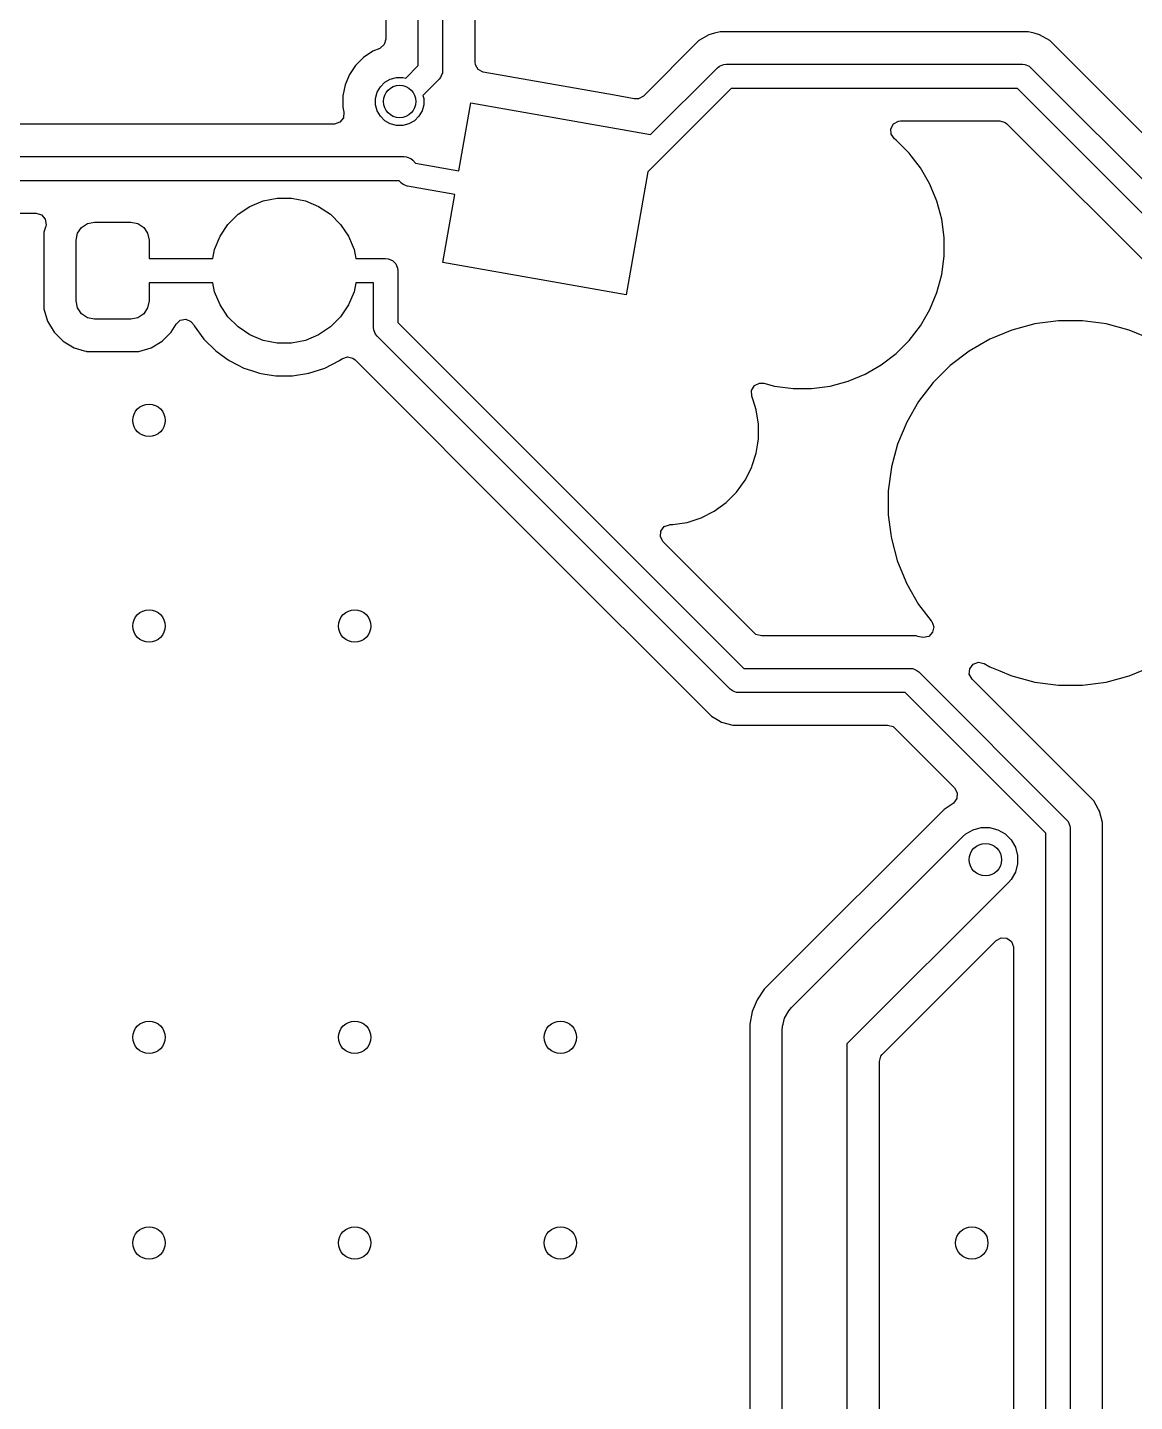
# Model space of a CAD drawing. Extents: x 2.6 to 14.2, y -9.4 to -3.8.
# Drawn here: x 4.824 to 5.362, y -7.108 to -6.439 of the extents above; entities that cross this region are included whole.
import ezdxf

# ---------------------------------------------------------------- set-up
doc = ezdxf.new("R2010")
doc.units = 0
doc.header["$MEASUREMENT"] = 0
doc.layers.add('BLACK', color=7, linetype='CONTINUOUS')

msp = doc.modelspace()

# ---------------------------------------------------------------- linework, layer by layer
at = {"layer": 'BLACK', "linetype": 'CONTINUOUS'}
for p, q in [((5.01414, -6.45805), (5.01414, -5.72109)), ((5.02595, -5.72109), (5.02595, -6.4605)), ((4.99837, -5.75867), (4.99837, -6.44514)), ((5.04172, -6.4564), (5.04172, -5.76942)), ((4.99837, -6.44514), (4.9976, -6.44778)), ((5.15048, -6.44589), (5.12355, -6.47282)), ((5.15542, -6.44303), (5.15048, -6.44589)), ((5.15048, -6.44589), (5.15048, -6.44589)), ((5.15813, -6.44231), (5.15542, -6.44303)), ((5.15542, -6.44303), (5.15542, -6.44303)), ((5.15542, -6.44303), (5.15542, -6.44303)), ((5.16093, -6.44156), (5.15813, -6.44231)), ((5.15813, -6.44231), (5.15813, -6.44231)), ((5.31069, -6.44156), (5.16093, -6.44156)), ((5.31144, -6.44176), (5.31069, -6.44156)), ((5.31349, -6.44231), (5.31144, -6.44176)), ((5.3162, -6.44303), (5.31349, -6.44231)), ((5.31349, -6.44231), (5.31349, -6.44231)), ((5.32114, -6.44589), (5.3162, -6.44303)), ((5.38998, -6.51472), (5.32114, -6.44589)), ((5.32114, -6.44589), (5.32114, -6.44589)), ((4.98748, -6.45406), (4.98364, -6.4579)), ((4.992, -6.45104), (4.98748, -6.45406)), ((4.98748, -6.45406), (4.98748, -6.45406)), ((4.99536, -6.44965), (4.992, -6.45104)), ((4.992, -6.45104), (4.992, -6.45104)), ((4.99552, -6.44958), (4.99536, -6.44965)), ((4.9976, -6.44778), (4.99552, -6.44958)), ((4.98364, -6.4579), (4.98062, -6.46242)), ((4.98364, -6.4579), (4.98364, -6.4579)), ((5.00804, -6.46415), (5.01414, -6.45805)), ((5.02595, -6.4605), (5.02584, -6.46165)), ((5.04187, -6.45763), (5.04172, -6.4564)), ((5.04329, -6.45999), (5.04187, -6.45763)), ((5.04575, -6.46121), (5.04329, -6.45999)), ((5.12709, -6.49157), (5.15961, -6.45905)), ((5.15961, -6.45905), (5.1605, -6.45832)), ((5.1605, -6.45832), (5.16216, -6.45763)), ((5.16216, -6.45763), (5.16263, -6.45744)), ((5.16263, -6.45744), (5.16378, -6.45732)), ((5.16378, -6.45732), (5.30783, -6.45732)), ((5.30783, -6.45732), (5.30899, -6.45744)), ((5.30899, -6.45744), (5.30946, -6.45763)), ((5.30946, -6.45763), (5.31112, -6.45832)), ((5.31112, -6.45832), (5.31201, -6.45905)), ((5.31201, -6.45905), (5.41602, -6.56307)), ((4.97854, -6.46744), (4.97748, -6.47276)), ((4.98062, -6.46242), (4.97854, -6.46744)), ((4.97854, -6.46744), (4.97854, -6.46744)), ((4.98062, -6.46242), (4.98062, -6.46242)), ((4.99569, -6.46829), (4.99787, -6.46611)), ((4.99787, -6.46611), (5.00054, -6.46457)), ((5.00054, -6.46457), (5.00352, -6.46377)), ((5.00352, -6.46377), (5.0066, -6.46377)), ((5.0066, -6.46377), (5.00804, -6.46415)), ((5.02422, -6.46468), (5.01639, -6.47251)), ((5.02495, -6.46378), (5.02422, -6.46468)), ((5.02564, -6.46212), (5.02495, -6.46378)), ((5.02584, -6.46165), (5.02564, -6.46212)), ((5.10945, -6.47244), (5.04575, -6.46121)), ((4.97748, -6.47276), (4.97748, -6.4782)), ((4.99335, -6.47394), (4.99415, -6.47096)), ((4.99335, -6.47702), (4.99335, -6.47394)), ((4.99415, -6.47096), (4.99569, -6.46829)), ((5.01639, -6.47251), (5.01677, -6.47394)), ((5.01677, -6.47394), (5.01677, -6.47702)), ((5.11903, -6.47413), (5.10945, -6.47244)), ((5.11925, -6.47417), (5.11903, -6.47413)), ((5.12113, -6.47413), (5.11925, -6.47417)), ((5.12355, -6.47282), (5.12113, -6.47413)), ((5.16623, -6.46913), (5.12574, -6.50962)), ((5.30539, -6.46913), (5.16623, -6.46913)), ((5.4094, -6.57315), (5.30539, -6.46913)), ((4.97748, -6.4782), (4.97798, -6.48067)), ((4.97798, -6.48067), (4.97773, -6.48341)), ((4.99415, -6.48), (4.99335, -6.47702)), ((4.99569, -6.48267), (4.99415, -6.48)), ((5.01597, -6.48), (5.01443, -6.48267)), ((5.01677, -6.47702), (5.01597, -6.48)), ((5.03388, -6.50911), (5.0397, -6.47616)), ((5.0397, -6.47616), (5.12709, -6.49157)), ((4.97319, -6.4865), (4.519, -6.4865)), ((4.97345, -6.4865), (4.97319, -6.4865)), ((4.97604, -6.48558), (4.97345, -6.4865)), ((4.97773, -6.48341), (4.97604, -6.48558)), ((4.99787, -6.48485), (4.99569, -6.48267)), ((5.00054, -6.48639), (4.99787, -6.48485)), ((5.00352, -6.48719), (5.00054, -6.48639)), ((5.0066, -6.48719), (5.00352, -6.48719)), ((5.00958, -6.48639), (5.0066, -6.48719)), ((5.01225, -6.48485), (5.00958, -6.48639)), ((5.01443, -6.48267), (5.01225, -6.48485)), ((5.24387, -6.48869), (5.24522, -6.48629)), ((5.24522, -6.48629), (5.24765, -6.485)), ((5.24765, -6.485), (5.24863, -6.4849)), ((5.24863, -6.4849), (5.29684, -6.4849)), ((5.29684, -6.4849), (5.29947, -6.48568)), ((5.29947, -6.48568), (5.30029, -6.48633)), ((5.30029, -6.48633), (5.40027, -6.58632)), ((5.24403, -6.49143), (5.24387, -6.48869)), ((5.24566, -6.49366), (5.24403, -6.49143)), ((5.24639, -6.49422), (5.24566, -6.49366)), ((5.25278, -6.50061), (5.24639, -6.49422)), ((5.24639, -6.49422), (5.24639, -6.49422)), ((5.25376, -6.50189), (5.25278, -6.50061)), ((5.25278, -6.50061), (5.25278, -6.50061)), ((5.25278, -6.50061), (5.25278, -6.50061)), ((4.52185, -6.50227), (5.00726, -6.50227)), ((5.00726, -6.50227), (5.00841, -6.50239)), ((5.00841, -6.50239), (5.00865, -6.50248)), ((5.00865, -6.50248), (5.01054, -6.50327)), ((5.01054, -6.50327), (5.01144, -6.504)), ((5.01144, -6.504), (5.01284, -6.50541)), ((5.01284, -6.50541), (5.03388, -6.50911)), ((5.25828, -6.50778), (5.25376, -6.50189)), ((5.2628, -6.5156), (5.25828, -6.50778)), ((5.25828, -6.50778), (5.25828, -6.50778)), ((5.25828, -6.50778), (5.25828, -6.50778)), ((5.00481, -6.51408), (4.5243, -6.51408)), ((5.0058, -6.51507), (5.00481, -6.51408)), ((5.12574, -6.50962), (5.1152, -6.56942)), ((5.00587, -6.51513), (5.0058, -6.51507)), ((5.0059, -6.51516), (5.00587, -6.51513)), ((5.00598, -6.51521), (5.0059, -6.51516)), ((5.0067, -6.51581), (5.00598, -6.51521)), ((5.0073, -6.51605), (5.0067, -6.51581)), ((5.00784, -6.5164), (5.0073, -6.51605)), ((5.00874, -6.51665), (5.00784, -6.5164)), ((5.00883, -6.51669), (5.00874, -6.51665)), ((5.00887, -6.51669), (5.00883, -6.51669)), ((5.00896, -6.51671), (5.00887, -6.51669)), ((5.03183, -6.52075), (5.00896, -6.51671)), ((5.02602, -6.5537), (5.03183, -6.52075)), ((5.26349, -6.51728), (5.2628, -6.5156)), ((5.2628, -6.5156), (5.2628, -6.5156)), ((5.2628, -6.5156), (5.2628, -6.5156)), ((5.26626, -6.52395), (5.26349, -6.51728)), ((4.9265, -6.53032), (4.93228, -6.52646)), ((4.93228, -6.52646), (4.93869, -6.5238)), ((4.93869, -6.5238), (4.94551, -6.52245)), ((4.94551, -6.52245), (4.95245, -6.52245)), ((4.95245, -6.52245), (4.95927, -6.5238)), ((4.95927, -6.5238), (4.96568, -6.52646)), ((4.96568, -6.52646), (4.97146, -6.53032)), ((5.26859, -6.53268), (5.26626, -6.52395)), ((4.77279, -6.52985), (4.82832, -6.52985)), ((4.82832, -6.52985), (4.83095, -6.53063)), ((4.83095, -6.53063), (4.83276, -6.5327)), ((4.83276, -6.5327), (4.83315, -6.53543)), ((4.85327, -6.53476), (4.85666, -6.53409)), ((4.85666, -6.53409), (4.87437, -6.53409)), ((4.87437, -6.53409), (4.87776, -6.53476)), ((4.92159, -6.53523), (4.9265, -6.53032)), ((4.97146, -6.53032), (4.97637, -6.53523)), ((5.26977, -6.54163), (5.26859, -6.53268)), ((4.83214, -6.53906), (4.83203, -6.54046)), ((4.83203, -6.54046), (4.83203, -6.57496)), ((4.833, -6.53609), (4.83214, -6.53906)), ((4.83214, -6.53906), (4.83214, -6.53906)), ((4.83315, -6.53543), (4.833, -6.53609)), ((4.8478, -6.54294), (4.84847, -6.53955)), ((4.84847, -6.53955), (4.85039, -6.53668)), ((4.85039, -6.53668), (4.85327, -6.53476)), ((4.87776, -6.53476), (4.88064, -6.53668)), ((4.88064, -6.53668), (4.88256, -6.53955)), ((4.88256, -6.53955), (4.88323, -6.54294)), ((4.91507, -6.54742), (4.91773, -6.54101)), ((4.91773, -6.54101), (4.92159, -6.53523)), ((4.97637, -6.53523), (4.98023, -6.54101)), ((4.98023, -6.54101), (4.98289, -6.54742)), ((4.8478, -6.57247), (4.8478, -6.54294)), ((4.88323, -6.54294), (4.88323, -6.5518)), ((4.9142, -6.5518), (4.91507, -6.54742)), ((4.98289, -6.54742), (4.98376, -6.5518)), ((5.26977, -6.55067), (5.26977, -6.54163)), ((4.88323, -6.5518), (4.9142, -6.5518)), ((4.98376, -6.5518), (4.99826, -6.5518)), ((4.99826, -6.5518), (4.99941, -6.55192)), ((4.99941, -6.55192), (5.00154, -6.5528)), ((5.00154, -6.5528), (5.00317, -6.55443)), ((5.00317, -6.55443), (5.00405, -6.55656)), ((5.1152, -6.56942), (5.02602, -6.5537)), ((5.26859, -6.55962), (5.26977, -6.55067)), ((5.00405, -6.55656), (5.00417, -6.55771)), ((5.00417, -6.55771), (5.00417, -6.5829)), ((5.26626, -6.56835), (5.26859, -6.55962)), ((4.90784, -6.56361), (4.88323, -6.56361)), ((4.88323, -6.56361), (4.88323, -6.57247)), ((4.9142, -6.56361), (4.90784, -6.56361)), ((4.91507, -6.56799), (4.9142, -6.56361)), ((4.91773, -6.57441), (4.91507, -6.56799)), ((4.98289, -6.56799), (4.98023, -6.57441)), ((4.98376, -6.56361), (4.98289, -6.56799)), ((4.99235, -6.56361), (4.98376, -6.56361)), ((4.99235, -6.58535), (4.99235, -6.56361)), ((4.84847, -6.57586), (4.8478, -6.57247)), ((4.88323, -6.57247), (4.88256, -6.57586)), ((4.92159, -6.58019), (4.91773, -6.57441)), ((4.98023, -6.57441), (4.97637, -6.58019)), ((5.2628, -6.5767), (5.26626, -6.56835)), ((4.83203, -6.57496), (4.83203, -6.57496)), ((4.83203, -6.57496), (4.83214, -6.57636)), ((4.83214, -6.57636), (4.83388, -6.58233)), ((4.85039, -6.57874), (4.84847, -6.57586)), ((4.85327, -6.58066), (4.85039, -6.57874)), ((4.85666, -6.58133), (4.85327, -6.58066)), ((4.87437, -6.58133), (4.85666, -6.58133)), ((4.87776, -6.58066), (4.87437, -6.58133)), ((4.88064, -6.57874), (4.87776, -6.58066)), ((4.88256, -6.57586), (4.88064, -6.57874)), ((4.89835, -6.58182), (4.90106, -6.58133)), ((4.90106, -6.58133), (4.9036, -6.58238)), ((4.9265, -6.5851), (4.92159, -6.58019)), ((4.97637, -6.58019), (4.97146, -6.5851)), ((5.25828, -6.58452), (5.2628, -6.5767)), ((4.83388, -6.58233), (4.83388, -6.58233)), ((4.83388, -6.58233), (4.83704, -6.58769)), ((4.83704, -6.58769), (4.83704, -6.58769)), ((4.83704, -6.58769), (4.84144, -6.59209)), ((4.88959, -6.59209), (4.89399, -6.58769)), ((4.89399, -6.58769), (4.89634, -6.5837)), ((4.89634, -6.5837), (4.89835, -6.58182)), ((4.9036, -6.58238), (4.9049, -6.58397)), ((4.9049, -6.58397), (4.90519, -6.58454)), ((4.90519, -6.58454), (4.90993, -6.59106)), ((4.93228, -6.58896), (4.9265, -6.5851)), ((4.97146, -6.5851), (4.96568, -6.58896)), ((4.99247, -6.5865), (4.99235, -6.58535)), ((4.99269, -6.58704), (4.99247, -6.5865)), ((4.99335, -6.58863), (4.99269, -6.58704)), ((5.00417, -6.5829), (5.17238, -6.75112)), ((5.25278, -6.59169), (5.25828, -6.58452)), ((5.30267, -6.5866), (5.29194, -6.59104)), ((5.31389, -6.58359), (5.30267, -6.5866)), ((5.30267, -6.5866), (5.30267, -6.5866)), ((5.31497, -6.58345), (5.31389, -6.58359)), ((5.3254, -6.58207), (5.31497, -6.58345)), ((5.32541, -6.58207), (5.3254, -6.58207)), ((5.33702, -6.58207), (5.32541, -6.58207)), ((5.34617, -6.58328), (5.33702, -6.58207)), ((5.33702, -6.58207), (5.33702, -6.58207)), ((5.34854, -6.58359), (5.34617, -6.58328)), ((5.35975, -6.5866), (5.34854, -6.58359)), ((5.37048, -6.59104), (5.35975, -6.5866)), ((5.35975, -6.5866), (5.35975, -6.5866)), ((5.35975, -6.5866), (5.35975, -6.5866)), ((4.84144, -6.59209), (4.84144, -6.59209)), ((4.84144, -6.59209), (4.842, -6.59241)), ((4.842, -6.59241), (4.8468, -6.59525)), ((4.88423, -6.59525), (4.88959, -6.59209)), ((4.90993, -6.59106), (4.91563, -6.59676)), ((4.93869, -6.59162), (4.93228, -6.58896)), ((4.94551, -6.59297), (4.93869, -6.59162)), ((4.95245, -6.59297), (4.94551, -6.59297)), ((4.95927, -6.59162), (4.95245, -6.59297)), ((4.96568, -6.58896), (4.95927, -6.59162)), ((4.99408, -6.58952), (4.99335, -6.58863)), ((5.16576, -6.7612), (4.99408, -6.58952)), ((5.24639, -6.59807), (5.25278, -6.59169)), ((5.25278, -6.59169), (5.25278, -6.59169)), ((5.25278, -6.59169), (5.25278, -6.59169)), ((5.29194, -6.59104), (5.28188, -6.59685)), ((5.29194, -6.59104), (5.29194, -6.59104)), ((4.8468, -6.59525), (4.85175, -6.59669)), ((4.85175, -6.59669), (4.85259, -6.59694)), ((4.85259, -6.59694), (4.85277, -6.59699)), ((4.85277, -6.59699), (4.85417, -6.5971)), ((4.85417, -6.5971), (4.87686, -6.5971)), ((4.87686, -6.5971), (4.87826, -6.59699)), ((4.87826, -6.59699), (4.88423, -6.59525)), ((4.91563, -6.59676), (4.92057, -6.60035)), ((4.92057, -6.60035), (4.92215, -6.6015)), ((4.97582, -6.6015), (4.97704, -6.60061)), ((4.97704, -6.60061), (4.97964, -6.59968)), ((4.97964, -6.59968), (4.98231, -6.6003)), ((4.98231, -6.6003), (4.98337, -6.6011)), ((4.98337, -6.6011), (5.07019, -6.68793)), ((5.23923, -6.60357), (5.24639, -6.59808)), ((5.24639, -6.59808), (5.24639, -6.59807)), ((5.24639, -6.59807), (5.24639, -6.59807)), ((5.28188, -6.59685), (5.27267, -6.60392)), ((4.92215, -6.6015), (4.92622, -6.60357)), ((4.92622, -6.60357), (4.92933, -6.60516)), ((4.92933, -6.60516), (4.92933, -6.60516)), ((4.92933, -6.60516), (4.92933, -6.60516)), ((4.92933, -6.60516), (4.93301, -6.60636)), ((4.93301, -6.60636), (4.93699, -6.60765)), ((4.93699, -6.60765), (4.93946, -6.60804)), ((4.93946, -6.60804), (4.94495, -6.60891)), ((4.95301, -6.60891), (4.96097, -6.60765)), ((4.96097, -6.60765), (4.96863, -6.60516)), ((4.96863, -6.60516), (4.97582, -6.6015)), ((5.22306, -6.61155), (5.2314, -6.60809)), ((5.2314, -6.60809), (5.23923, -6.60357)), ((5.27267, -6.60392), (5.26446, -6.61213)), ((5.27267, -6.60392), (5.27267, -6.60392)), ((4.94495, -6.60891), (4.94495, -6.60891)), ((4.94495, -6.60891), (4.95301, -6.60891)), ((4.95301, -6.60891), (4.95301, -6.60891)), ((5.1762, -6.61597), (5.17762, -6.61361)), ((5.17762, -6.61361), (5.18009, -6.6124)), ((5.18009, -6.6124), (5.18219, -6.61249)), ((5.18219, -6.61249), (5.18738, -6.61389)), ((5.18738, -6.61389), (5.19634, -6.61507)), ((5.20537, -6.61507), (5.21433, -6.61389)), ((5.21433, -6.61389), (5.22306, -6.61155)), ((5.26445, -6.61213), (5.25738, -6.62135)), ((5.26446, -6.61213), (5.26445, -6.61213)), ((5.17628, -6.61872), (5.1762, -6.61597)), ((5.1769, -6.62063), (5.17628, -6.61872)), ((5.17843, -6.62534), (5.1769, -6.62063)), ((5.19634, -6.61507), (5.19634, -6.61507)), ((5.19634, -6.61507), (5.20537, -6.61507)), ((5.20537, -6.61507), (5.20537, -6.61507)), ((5.25738, -6.62135), (5.25158, -6.63141)), ((5.17955, -6.63238), (5.17843, -6.62534)), ((5.17955, -6.63951), (5.17955, -6.63238)), ((5.25158, -6.63141), (5.24713, -6.64214)), ((5.25158, -6.63141), (5.25158, -6.63141)), ((5.17922, -6.64155), (5.17955, -6.63951)), ((5.17648, -6.65254), (5.17843, -6.64655)), ((5.17843, -6.64655), (5.17922, -6.64155)), ((5.24713, -6.64214), (5.24417, -6.65318)), ((5.24713, -6.64214), (5.24713, -6.64214)), ((5.17299, -6.65969), (5.17623, -6.65333)), ((5.17623, -6.65333), (5.1763, -6.65313)), ((5.1763, -6.65313), (5.17648, -6.65254)), ((5.24413, -6.65335), (5.24261, -6.66487)), ((5.24417, -6.65318), (5.24413, -6.65335)), ((5.24413, -6.65335), (5.24413, -6.65335)), ((5.1688, -6.66546), (5.17299, -6.65969)), ((5.16376, -6.6705), (5.1688, -6.66546)), ((5.24261, -6.66487), (5.24261, -6.67648)), ((5.15164, -6.67792), (5.15799, -6.67469)), ((5.15799, -6.67469), (5.16376, -6.6705)), ((5.13367, -6.68222), (5.13624, -6.68126)), ((5.13624, -6.68126), (5.13659, -6.68124)), ((5.13659, -6.68124), (5.13782, -6.68124)), ((5.13782, -6.68124), (5.14123, -6.6807)), ((5.14123, -6.6807), (5.14486, -6.68013)), ((5.14486, -6.68013), (5.15164, -6.67792)), ((5.24261, -6.67648), (5.24387, -6.68608)), ((5.07019, -6.68793), (5.15663, -6.77437)), ((5.13182, -6.68716), (5.13202, -6.68442)), ((5.13314, -6.68958), (5.13182, -6.68716)), ((5.13202, -6.68442), (5.13367, -6.68222)), ((5.24387, -6.68608), (5.24413, -6.688)), ((5.24413, -6.688), (5.247, -6.69871)), ((5.17748, -6.73392), (5.13314, -6.68958)), ((5.247, -6.69871), (5.24713, -6.69922)), ((5.24713, -6.69922), (5.24713, -6.69922)), ((5.24713, -6.69922), (5.25158, -6.70995)), ((5.25158, -6.70995), (5.25158, -6.70995)), ((5.25158, -6.70995), (5.25738, -6.72001)), ((5.25738, -6.72001), (5.25738, -6.72001)), ((5.25738, -6.72001), (5.25738, -6.72001)), ((5.25738, -6.72001), (5.2635, -6.72797)), ((5.2635, -6.72797), (5.26377, -6.72833)), ((5.26377, -6.72833), (5.26476, -6.7309)), ((5.1783, -6.73458), (5.17748, -6.73392)), ((5.18094, -6.73535), (5.1783, -6.73458)), ((5.26421, -6.73359), (5.26229, -6.73556)), ((5.26476, -6.7309), (5.26421, -6.73359)), ((5.25614, -6.73535), (5.18094, -6.73535)), ((5.25705, -6.73559), (5.25614, -6.73535)), ((5.25614, -6.73535), (5.25614, -6.73535)), ((5.25863, -6.73602), (5.25705, -6.73559)), ((5.25961, -6.73618), (5.25863, -6.73602)), ((5.26229, -6.73556), (5.25961, -6.73618)), ((5.28388, -6.74907), (5.28645, -6.74811)), ((5.28645, -6.74811), (5.28914, -6.7487)), ((5.17238, -6.75112), (5.25329, -6.75112)), ((5.25329, -6.75112), (5.25444, -6.75123)), ((5.25444, -6.75123), (5.25489, -6.75142)), ((5.25489, -6.75142), (5.25657, -6.75211)), ((5.25657, -6.75211), (5.25746, -6.75285)), ((5.25746, -6.75285), (5.32934, -6.82472)), ((5.28203, -6.75402), (5.28223, -6.75128)), ((5.28335, -6.75643), (5.28203, -6.75402)), ((5.28223, -6.75128), (5.28388, -6.74907)), ((5.28914, -6.7487), (5.28924, -6.74875)), ((5.28924, -6.74875), (5.29194, -6.75031)), ((5.29194, -6.75031), (5.2968, -6.75233)), ((5.2968, -6.75233), (5.30228, -6.7546)), ((5.30228, -6.7546), (5.30267, -6.75476)), ((5.30267, -6.75476), (5.31389, -6.75776)), ((5.34854, -6.75776), (5.35975, -6.75476)), ((5.35975, -6.75476), (5.37048, -6.75031)), ((5.16666, -6.76193), (5.16576, -6.7612)), ((5.3425, -6.81559), (5.28335, -6.75643)), ((5.31389, -6.75776), (5.32541, -6.75928)), ((5.32541, -6.75928), (5.32541, -6.75928)), ((5.32541, -6.75928), (5.33702, -6.75928)), ((5.33702, -6.75928), (5.34854, -6.75776)), ((5.33702, -6.75928), (5.33702, -6.75928)), ((5.1672, -6.76216), (5.16666, -6.76193)), ((5.16878, -6.76282), (5.1672, -6.76216)), ((5.16994, -6.76293), (5.16878, -6.76282)), ((5.25084, -6.76293), (5.16994, -6.76293)), ((5.31926, -6.83134), (5.25084, -6.76293)), ((5.15663, -6.77437), (5.16026, -6.77647)), ((5.16026, -6.77647), (5.16026, -6.77647)), ((5.16026, -6.77647), (5.16157, -6.77722)), ((5.16157, -6.77722), (5.16157, -6.77722)), ((5.16157, -6.77722), (5.16157, -6.77722)), ((5.16157, -6.77722), (5.16708, -6.7787)), ((5.16708, -6.7787), (5.16708, -6.7787)), ((5.16708, -6.7787), (5.17279, -6.7787)), ((5.17279, -6.7787), (5.24229, -6.7787)), ((5.24229, -6.7787), (5.24493, -6.77947)), ((5.24493, -6.77947), (5.24574, -6.78013)), ((5.24574, -6.78013), (5.27487, -6.80926)), ((5.27599, -6.81442), (5.27434, -6.81662)), ((5.27487, -6.80926), (5.27619, -6.81167)), ((5.27619, -6.81167), (5.27599, -6.81442)), ((5.26977, -6.81968), (5.186, -6.90345)), ((5.27413, -6.81677), (5.26977, -6.81968)), ((5.26977, -6.81968), (5.26977, -6.81968)), ((5.27434, -6.81662), (5.27413, -6.81677)), ((5.34489, -6.81972), (5.3425, -6.81559)), ((5.34536, -6.82053), (5.34489, -6.81972)), ((5.34683, -6.82604), (5.34536, -6.82053)), ((5.28384, -6.82961), (5.28781, -6.82855)), ((5.28781, -6.82855), (5.29192, -6.82855)), ((5.29192, -6.82855), (5.29589, -6.82961)), ((5.32934, -6.82472), (5.33007, -6.82562)), ((5.33007, -6.82562), (5.33057, -6.82681)), ((5.33057, -6.82681), (5.33095, -6.82775)), ((5.33095, -6.82775), (5.33107, -6.8289)), ((5.34683, -7.20624), (5.34683, -6.82604)), ((5.34683, -6.82604), (5.34683, -6.82604)), ((5.19564, -6.91611), (5.27873, -6.83303)), ((5.27873, -6.83303), (5.28028, -6.83167)), ((5.28028, -6.83167), (5.28384, -6.82961)), ((5.29589, -6.82961), (5.29945, -6.83167)), ((5.29945, -6.83167), (5.30236, -6.83457)), ((5.30236, -6.83457), (5.30441, -6.83813)), ((5.31926, -7.25456), (5.31926, -6.83134)), ((5.33107, -6.8289), (5.33107, -7.25456)), ((5.30441, -6.83813), (5.30548, -6.84211)), ((5.30548, -6.84622), (5.30441, -6.85019)), ((5.30548, -6.84211), (5.30548, -6.84622)), ((5.301, -6.8553), (5.22252, -6.93377)), ((5.30236, -6.85375), (5.301, -6.8553)), ((5.30441, -6.85019), (5.30236, -6.85375)), ((5.23972, -6.93887), (5.29515, -6.88344)), ((5.29515, -6.88344), (5.29757, -6.88212)), ((5.29757, -6.88212), (5.30031, -6.88232)), ((5.30031, -6.88232), (5.30251, -6.88397)), ((5.30251, -6.88397), (5.30348, -6.88654)), ((5.30348, -6.88654), (5.30349, -6.88689)), ((5.30349, -6.88689), (5.30349, -7.21698)), ((5.1823, -6.90716), (5.17885, -6.91232)), ((5.186, -6.90345), (5.1823, -6.90716)), ((5.1823, -6.90716), (5.1823, -6.90716)), ((5.17885, -6.91232), (5.17647, -6.91806)), ((5.17885, -6.91232), (5.17885, -6.91232)), ((5.17647, -6.91806), (5.17526, -6.92414)), ((5.17647, -6.91806), (5.17647, -6.91806)), ((5.19145, -6.92411), (5.19223, -6.92122)), ((5.19223, -6.92122), (5.19428, -6.91766)), ((5.19428, -6.91766), (5.19564, -6.91611)), ((5.17526, -6.92414), (5.17526, -7.21747)), ((5.19103, -6.92725), (5.19116, -6.92519)), ((5.19103, -8.55567), (5.19103, -6.92725)), ((5.19116, -6.92519), (5.19145, -6.92411)), ((5.22252, -6.93377), (5.22252, -8.56219)), ((5.23829, -6.94232), (5.23907, -6.93969)), ((5.23907, -6.93969), (5.23972, -6.93887)), ((5.23829, -7.26258), (5.23829, -6.94232))]:
    msp.add_line(p, q, dxfattribs=at)
at = {"layer": 'BLACK'}
for centre in [(5.00506, -6.47548), (4.88323, -6.63054), (4.88323, -6.73054), (4.98323, -6.73054), (5.28986, -6.84416), (4.88323, -6.93054), (4.98323, -6.93054), (5.08323, -6.93054), (4.88323, -7.03054), (4.98323, -7.03054), (5.08323, -7.03054), (5.28323, -7.03054)]:
    msp.add_circle(centre, 0.00787, dxfattribs=at)

doc.saveas('drawing.dxf')
